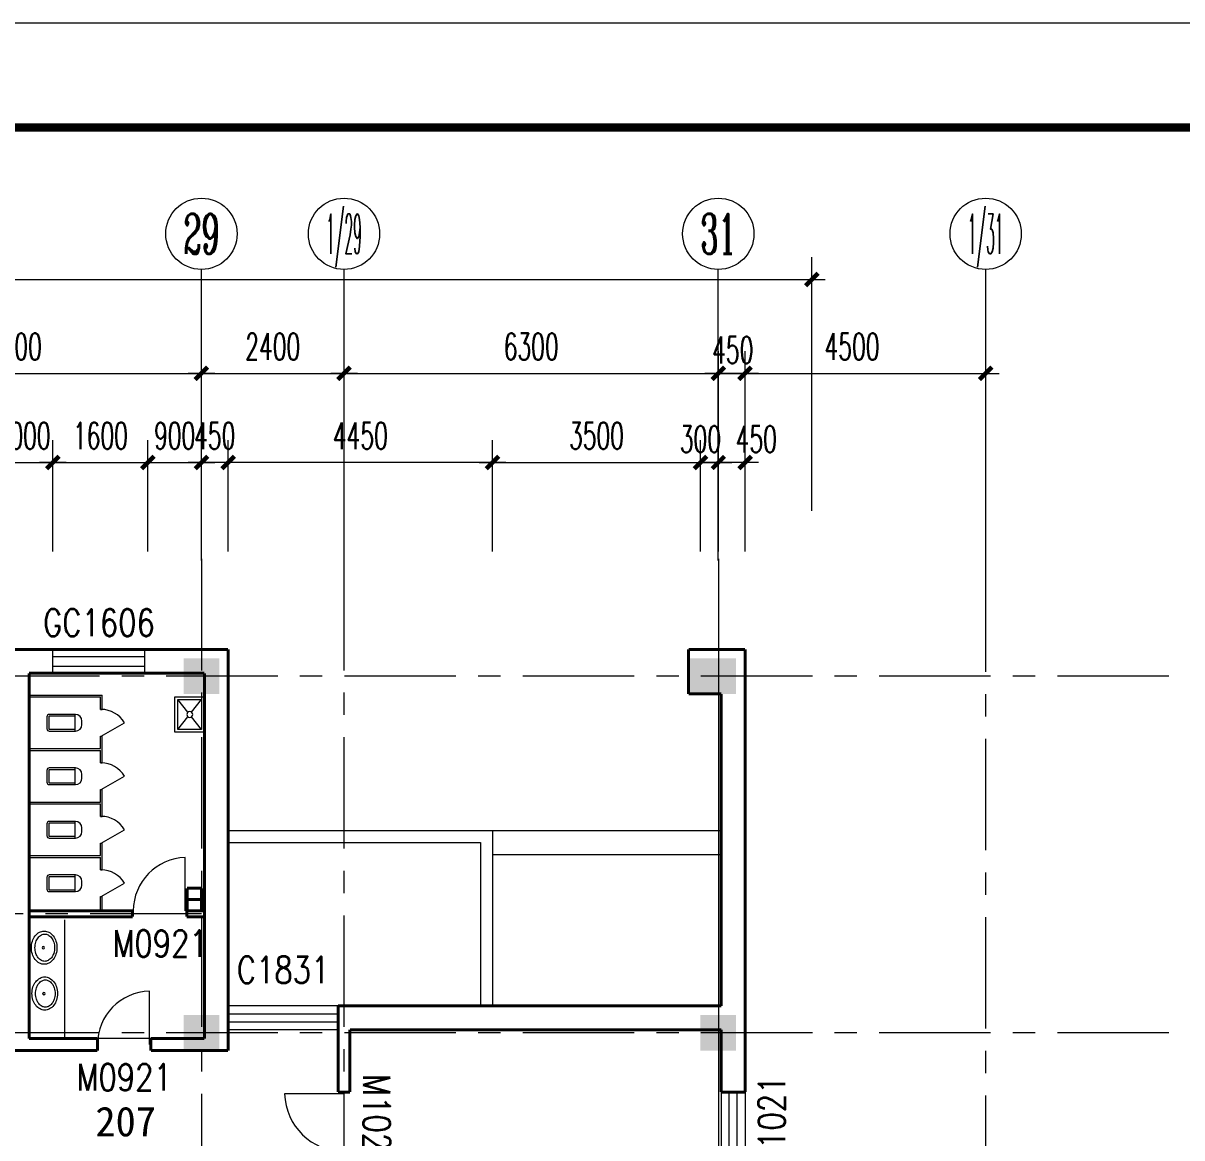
# Model space of a CAD drawing. Extents: x 2719331 to 3465925, y -270324 to -167476.
# Drawn here: x 2959082 to 2978584, y -186401 to -167643 of the extents above; entities that cross this region are included whole.
import ezdxf
from ezdxf.enums import TextEntityAlignment as Align

# ---------------------------------------------------------------- set-up
doc = ezdxf.new("R2010")
doc.units = 0
doc.header["$LTSCALE"] = 1500
doc.header["$MEASUREMENT"] = 0
doc.linetypes.add('CENTER', pattern=[2, 1.25, -0.25, 0.25, -0.25])
doc.linetypes.add('DASH', pattern=[0.35, 0.25, -0.1])
doc.layers.get('0').update_dxf_attribs({"linetype": 'CONTINUOUS', "lineweight": 0})
doc.layers.get('DEFPOINTS').update_dxf_attribs({"linetype": 'CONTINUOUS', "lineweight": 5})
for name, color, linetype, lineweight in [('AXIS', 7, 'CONTINUOUS', 5), ('AXIS_TEXT', 7, 'CONTINUOUS', 5), ('COLUMN', 7, 'CONTINUOUS', 5), ('DOTE', 7, 'CENTER', 5), ('LVTRY', 7, 'CONTINUOUS', 5), ('LVTRY_WINDOW', 7, 'CONTINUOUS', 5), ('STAIR', 7, 'CONTINUOUS', 5), ('WALL', 7, 'CONTINUOUS', 5), ('WINDOW', 7, 'CONTINUOUS', 5), ('WINDOW_TEXT', 7, 'CONTINUOUS', 5), ('屋顶', 7, 'CONTINUOUS', 5), ('我的', 7, 'CONTINUOUS', 5), ('看线', 7, 'CONTINUOUS', 5)]:
    doc.layers.add(name, color=color, linetype=linetype, lineweight=lineweight)
doc.layers.add('中文', color=4, linetype='CONTINUOUS')
doc.styles.add('_SIMPLEX', font='SIMPLEX.shx', dxfattribs={"width": 0.6})
doc.styles.add('COMPLEX', font='COMPLEX')
doc.styles.add('DIM_FONT', font='romans.shx', dxfattribs={"width": 0.6})
doc.styles.add('SIMPLEX', font='SIMPLEX.SHX', dxfattribs={"width": 0.6})
doc.styles.get("Standard").update_dxf_attribs({"font": 'SIMHEI.TTF', "height": 1.2})
doc.dimstyles.new('DIMN150', dxfattribs={"dimscale": 1.5, "dimtxt": 300, "dimasz": 1, "dimexe": 250, "dimexo": 300, "dimgap": 150, "dimtad": 1, "dimdec": 0, "dimdsep": 46, "dimtxsty": 'DIM_FONT', "dimblk": '_DIMX', "dimcen": 2.5, "dimdle": 0.3, "dimclrd": 7, "dimclre": 256, "dimclrt": 256, "dimadec": 0, "dimazin": 0, "dimtfac": 1, "dimtdec": 0, "dimtix": 1, "dimtmove": 2, "dimatfit": 3, "dimldrblk": '_DIMX', "dimfxl": 1, "dimtvp": 1, "dimtolj": 1, "dimtzin": 0, "dimlwd": -1, "dimlwe": -1, "dimarcsym": 0})

# ---------------------------------------------------------------- blocks, each defined once
blk = doc.blocks.new('_FZH')
blk.add_solid([(0.5, -0.5), (-0.5, -0.5), (0.5, 0.5), (-0.5, 0.5)])
blk = doc.blocks.new('M_A2ZXL')
blk.add_line((-0.472, 0), (-0.472, -1))
blk.add_arc((-0.5, 0), 1, 271.6231, 0)
blk = doc.blocks.new('_WBLK')
for p, q in [((-0.5, 0.5), (0.5, 0.5)), ((0.5, 0.167), (-0.5, 0.167)), ((0.5, -0.167), (-0.5, -0.167)), ((-0.5, -0.5), (0.5, -0.5))]:
    blk.add_line(p, q)
at = {"layer": 'WINDOW_TEXT', "style": 'SIMPLEX', "flags": 9}
blk.add_attdef('A', text='', height=1, dxfattribs=at).set_placement((0, 1.5), align=Align.MIDDLE)
blk = doc.blocks.new('_GCBLK')
at = {"linetype": 'DASH'}
for p, q in [((-0.5, -0.5), (-0.5, 0.5)), ((0.5, -0.5), (0.5, 0.5)), ((-0.5, 0.2), (0.5, 0.2)), ((-0.5, -0.2), (0.5, -0.2))]:
    blk.add_line(p, q, dxfattribs=at)
at = {"layer": 'WINDOW_TEXT', "style": 'SIMPLEX', "flags": 9}
blk.add_attdef('A', text='', height=1, dxfattribs=at).set_placement((0, 1.5), align=Align.MIDDLE)
blk = doc.blocks.new('_AXISO')
blk.add_circle((0, 0), 0.5)
at = {"layer": 'AXIS_TEXT', "style": 'COMPLEX', "width": 1.041667}
blk.add_attdef('A', text='', height=0.56, dxfattribs=at).set_placement((-0.25, -0.28), (0.25, -0.28), align=Align.FIT)
blk = doc.blocks.new('_DIMX')
blk.add_line((-150, 0), (150, 0))
at = {"const_width": 50}
blk.add_lwpolyline([(-70, -70), (70, 70)], dxfattribs=at)
blk = doc.blocks.new('*D1785')
at = {"layer": 'DEFPOINTS', "color": 0, "lineweight": 25}
for p in [(2962083, -173536), (2955783, -176686), (2962083, -176686)]:
    blk.add_point(p, dxfattribs=at)
at = {"layer": '我的'}
for p, q in [((2955783, -176236), (2955783, -173161)), ((2962083, -176236), (2962083, -173161))]:
    blk.add_line(p, q, dxfattribs=at)
at = {"layer": '我的', "color": 7}
blk.add_line((2955784, -173536), (2962081, -173536), dxfattribs=at)
at = {"layer": '我的', "color": 7, "xscale": 1.5, "yscale": 1.5, "zscale": 1.5, "rotation": 180}
blk.add_blockref('_DIMX', (2955783, -173536), dxfattribs=at)
at = {"layer": '我的', "color": 7, "xscale": 1.5, "yscale": 1.5, "zscale": 1.5}
blk.add_blockref('_DIMX', (2962083, -173536), dxfattribs=at)
at = {"layer": '我的', "lineweight": 0, "insert": (2958933, -173086), "char_height": 450, "attachment_point": 5, "style": 'DIM_FONT'}
blk.add_mtext('\\A1;6300', dxfattribs=at)
blk = doc.blocks.new('*D1786')
at = {"layer": 'DEFPOINTS', "color": 0, "lineweight": 25}
for p in [(2964483, -173536), (2962083, -176686), (2964483, -176686)]:
    blk.add_point(p, dxfattribs=at)
at = {"layer": '我的'}
for p, q in [((2962083, -176236), (2962083, -173161)), ((2964483, -176236), (2964483, -173161))]:
    blk.add_line(p, q, dxfattribs=at)
at = {"layer": '我的', "color": 7}
blk.add_line((2962084, -173536), (2964481, -173536), dxfattribs=at)
at = {"layer": '我的', "color": 7, "xscale": 1.5, "yscale": 1.5, "zscale": 1.5, "rotation": 180}
blk.add_blockref('_DIMX', (2962083, -173536), dxfattribs=at)
at = {"layer": '我的', "color": 7, "xscale": 1.5, "yscale": 1.5, "zscale": 1.5}
blk.add_blockref('_DIMX', (2964483, -173536), dxfattribs=at)
at = {"layer": '我的', "lineweight": 0, "insert": (2963283, -173086), "char_height": 450, "attachment_point": 5, "style": 'DIM_FONT'}
blk.add_mtext('\\A1;2400', dxfattribs=at)
blk = doc.blocks.new('*D1791')
at = {"layer": 'DEFPOINTS', "color": 0, "lineweight": 25}
for p in [(2972357, -171957), (2972357, -176302), (2915007, -176527)]:
    blk.add_point(p, dxfattribs=at)
at = {"layer": '我的'}
for p, q in [((2915007, -176077), (2915007, -171582)), ((2972357, -175852), (2972357, -171582))]:
    blk.add_line(p, q, dxfattribs=at)
at = {"layer": '我的', "color": 7}
blk.add_line((2915008, -171957), (2972356, -171957), dxfattribs=at)
at = {"layer": '我的', "color": 7, "xscale": 1.5, "yscale": 1.5, "zscale": 1.5, "rotation": 180}
blk.add_blockref('_DIMX', (2915007, -171957), dxfattribs=at)
at = {"layer": '我的', "color": 7, "xscale": 1.5, "yscale": 1.5, "zscale": 1.5}
blk.add_blockref('_DIMX', (2972357, -171957), dxfattribs=at)
at = {"layer": '我的', "lineweight": 0, "insert": (2943682, -171507), "char_height": 450, "attachment_point": 5, "style": 'DIM_FONT'}
blk.add_mtext('\\A1;57350', dxfattribs=at)
blk = doc.blocks.new('*D1811')
at = {"layer": 'DEFPOINTS', "color": 0, "lineweight": 25}
for p in [(2959582, -175036), (2958582, -176986), (2959582, -176986)]:
    blk.add_point(p, dxfattribs=at)
at = {"layer": '我的'}
for p, q in [((2958582, -176536), (2958582, -174661)), ((2959582, -176536), (2959582, -174661))]:
    blk.add_line(p, q, dxfattribs=at)
at = {"layer": '我的', "color": 7}
for p, q in [((2958581, -175036), (2958579, -175036)), ((2958582, -175036), (2959582, -175036)), ((2959584, -175036), (2959585, -175036))]:
    blk.add_line(p, q, dxfattribs=at)
at = {"layer": '我的', "color": 7, "xscale": 1.5, "yscale": 1.5, "zscale": 1.5}
blk.add_blockref('_DIMX', (2958582, -175036), dxfattribs=at)
at = {"layer": '我的', "color": 7, "xscale": 1.5, "yscale": 1.5, "zscale": 1.5, "rotation": 180}
blk.add_blockref('_DIMX', (2959582, -175036), dxfattribs=at)
at = {"layer": '我的', "lineweight": 0, "insert": (2959082, -174586), "char_height": 450, "attachment_point": 5, "style": 'DIM_FONT'}
blk.add_mtext('\\A1;1000', dxfattribs=at)
blk = doc.blocks.new('*D1812')
at = {"layer": 'DEFPOINTS', "color": 0, "lineweight": 25}
for p in [(2961182, -175036), (2959582, -176986), (2961182, -176986)]:
    blk.add_point(p, dxfattribs=at)
at = {"layer": '我的'}
for p, q in [((2959582, -176536), (2959582, -174661)), ((2961182, -176536), (2961182, -174661))]:
    blk.add_line(p, q, dxfattribs=at)
at = {"layer": '我的', "color": 7}
blk.add_line((2959584, -175036), (2961181, -175036), dxfattribs=at)
at = {"layer": '我的', "color": 7, "xscale": 1.5, "yscale": 1.5, "zscale": 1.5, "rotation": 180}
blk.add_blockref('_DIMX', (2959582, -175036), dxfattribs=at)
at = {"layer": '我的', "color": 7, "xscale": 1.5, "yscale": 1.5, "zscale": 1.5}
blk.add_blockref('_DIMX', (2961182, -175036), dxfattribs=at)
at = {"layer": '我的', "lineweight": 0, "insert": (2960382, -174586), "char_height": 450, "attachment_point": 5, "style": 'DIM_FONT'}
blk.add_mtext('\\A1;1600', dxfattribs=at)
blk = doc.blocks.new('*D1813')
at = {"layer": 'DEFPOINTS', "color": 0, "lineweight": 25}
for p in [(2962082, -175036), (2961182, -176986), (2962082, -176986)]:
    blk.add_point(p, dxfattribs=at)
at = {"layer": '我的'}
for p, q in [((2961182, -176536), (2961182, -174661)), ((2962082, -176536), (2962082, -174661))]:
    blk.add_line(p, q, dxfattribs=at)
at = {"layer": '我的', "color": 7}
for p, q in [((2961181, -175036), (2961179, -175036)), ((2961182, -175036), (2962082, -175036)), ((2962084, -175036), (2962085, -175036))]:
    blk.add_line(p, q, dxfattribs=at)
at = {"layer": '我的', "color": 7, "xscale": 1.5, "yscale": 1.5, "zscale": 1.5}
blk.add_blockref('_DIMX', (2961182, -175036), dxfattribs=at)
at = {"layer": '我的', "color": 7, "xscale": 1.5, "yscale": 1.5, "zscale": 1.5, "rotation": 180}
blk.add_blockref('_DIMX', (2962082, -175036), dxfattribs=at)
at = {"layer": '我的', "lineweight": 0, "insert": (2961632, -174586), "char_height": 450, "attachment_point": 5, "style": 'DIM_FONT'}
blk.add_mtext('\\A1;900', dxfattribs=at)
blk = doc.blocks.new('*D1814')
at = {"layer": 'DEFPOINTS', "color": 0, "lineweight": 25}
for p in [(2962532, -175036), (2962532, -176986), (2966982, -176986)]:
    blk.add_point(p, dxfattribs=at)
at = {"layer": '我的'}
for p, q in [((2962532, -176536), (2962532, -174661)), ((2966982, -176536), (2966982, -174661))]:
    blk.add_line(p, q, dxfattribs=at)
at = {"layer": '我的', "color": 7}
blk.add_line((2966981, -175036), (2962534, -175036), dxfattribs=at)
at = {"layer": '我的', "color": 7, "xscale": 1.5, "yscale": 1.5, "zscale": 1.5, "rotation": 180}
blk.add_blockref('_DIMX', (2962532, -175036), dxfattribs=at)
at = {"layer": '我的', "color": 7, "xscale": 1.5, "yscale": 1.5, "zscale": 1.5}
blk.add_blockref('_DIMX', (2966982, -175036), dxfattribs=at)
at = {"layer": '我的', "lineweight": 0, "insert": (2964757, -174586), "char_height": 450, "attachment_point": 5, "style": 'DIM_FONT'}
blk.add_mtext('\\A1;4450', dxfattribs=at)
blk = doc.blocks.new('*D1815')
at = {"layer": 'DEFPOINTS', "color": 0, "lineweight": 25}
for p in [(2970783, -175036), (2970482, -176986), (2970783, -176986)]:
    blk.add_point(p, dxfattribs=at)
at = {"layer": '我的'}
for p, q in [((2970482, -176536), (2970482, -174661)), ((2970783, -176536), (2970783, -174661))]:
    blk.add_line(p, q, dxfattribs=at)
at = {"layer": '我的', "color": 7}
for p, q in [((2970481, -175036), (2970479, -175036)), ((2970482, -175036), (2970783, -175036)), ((2970784, -175036), (2970786, -175036))]:
    blk.add_line(p, q, dxfattribs=at)
at = {"layer": '我的', "color": 7, "xscale": 1.5, "yscale": 1.5, "zscale": 1.5}
blk.add_blockref('_DIMX', (2970482, -175036), dxfattribs=at)
at = {"layer": '我的', "color": 7, "xscale": 1.5, "yscale": 1.5, "zscale": 1.5, "rotation": 180}
blk.add_blockref('_DIMX', (2970783, -175036), dxfattribs=at)
at = {"layer": '我的', "lineweight": 0, "insert": (2970482, -174643), "char_height": 450, "attachment_point": 5, "style": 'DIM_FONT'}
blk.add_mtext('\\A1;300', dxfattribs=at)
blk = doc.blocks.new('*D1661')
at = {"layer": 'DEFPOINTS', "color": 0, "lineweight": 25}
for p in [(2975283, -173536), (2975283, -176686), (2970783, -176986)]:
    blk.add_point(p, dxfattribs=at)
at = {"layer": '我的'}
for p, q in [((2970783, -176536), (2970783, -173161)), ((2975283, -176236), (2975283, -173161))]:
    blk.add_line(p, q, dxfattribs=at)
at = {"layer": '我的', "color": 7}
blk.add_line((2970784, -173536), (2975281, -173536), dxfattribs=at)
at = {"layer": '我的', "color": 7, "xscale": 1.5, "yscale": 1.5, "zscale": 1.5, "rotation": 180}
blk.add_blockref('_DIMX', (2970783, -173536), dxfattribs=at)
at = {"layer": '我的', "color": 7, "xscale": 1.5, "yscale": 1.5, "zscale": 1.5}
blk.add_blockref('_DIMX', (2975283, -173536), dxfattribs=at)
at = {"layer": '我的', "lineweight": 0, "insert": (2973033, -173086), "char_height": 450, "attachment_point": 5, "style": 'DIM_FONT'}
blk.add_mtext('\\A1;4500', dxfattribs=at)
blk = doc.blocks.new('*D1677')
at = {"layer": 'DEFPOINTS', "color": 0, "lineweight": 25}
for p in [(2962082, -175036), (2962082, -176986), (2962532, -176986)]:
    blk.add_point(p, dxfattribs=at)
at = {"layer": '我的'}
for p, q in [((2962082, -176536), (2962082, -174661)), ((2962532, -176536), (2962532, -174661))]:
    blk.add_line(p, q, dxfattribs=at)
at = {"layer": '我的', "color": 7}
for p, q in [((2962081, -175036), (2962079, -175036)), ((2962532, -175036), (2962082, -175036)), ((2962534, -175036), (2962535, -175036))]:
    blk.add_line(p, q, dxfattribs=at)
at = {"layer": '我的', "color": 7, "xscale": 1.5, "yscale": 1.5, "zscale": 1.5}
blk.add_blockref('_DIMX', (2962082, -175036), dxfattribs=at)
at = {"layer": '我的', "color": 7, "xscale": 1.5, "yscale": 1.5, "zscale": 1.5, "rotation": 180}
blk.add_blockref('_DIMX', (2962532, -175036), dxfattribs=at)
at = {"layer": '我的', "lineweight": 0, "insert": (2962307, -174586), "char_height": 450, "attachment_point": 5, "style": 'DIM_FONT'}
blk.add_mtext('\\A1;450', dxfattribs=at)
blk = doc.blocks.new('*D1678')
at = {"layer": 'DEFPOINTS', "color": 0, "lineweight": 25}
for p in [(2970482, -175036), (2966982, -176986), (2970482, -176986)]:
    blk.add_point(p, dxfattribs=at)
at = {"layer": '我的'}
for p, q in [((2966982, -176536), (2966982, -174661)), ((2970482, -176536), (2970482, -174661))]:
    blk.add_line(p, q, dxfattribs=at)
at = {"layer": '我的', "color": 7}
blk.add_line((2966984, -175036), (2970481, -175036), dxfattribs=at)
at = {"layer": '我的', "color": 7, "xscale": 1.5, "yscale": 1.5, "zscale": 1.5, "rotation": 180}
blk.add_blockref('_DIMX', (2966982, -175036), dxfattribs=at)
at = {"layer": '我的', "color": 7, "xscale": 1.5, "yscale": 1.5, "zscale": 1.5}
blk.add_blockref('_DIMX', (2970482, -175036), dxfattribs=at)
at = {"layer": '我的', "lineweight": 0, "insert": (2968732, -174586), "char_height": 450, "attachment_point": 5, "style": 'DIM_FONT'}
blk.add_mtext('\\A1;3500', dxfattribs=at)
blk = doc.blocks.new('*D1679')
at = {"layer": 'DEFPOINTS', "color": 0, "lineweight": 25}
for p in [(2970783, -175036), (2970783, -176986), (2971233, -176986)]:
    blk.add_point(p, dxfattribs=at)
at = {"layer": '我的'}
for p, q in [((2970783, -176536), (2970783, -174661)), ((2971233, -176536), (2971233, -174661))]:
    blk.add_line(p, q, dxfattribs=at)
at = {"layer": '我的', "color": 7}
for p, q in [((2970781, -175036), (2970780, -175036)), ((2971233, -175036), (2970783, -175036)), ((2971234, -175036), (2971236, -175036))]:
    blk.add_line(p, q, dxfattribs=at)
at = {"layer": '我的', "color": 7, "xscale": 1.5, "yscale": 1.5, "zscale": 1.5}
blk.add_blockref('_DIMX', (2970783, -175036), dxfattribs=at)
at = {"layer": '我的', "color": 7, "xscale": 1.5, "yscale": 1.5, "zscale": 1.5, "rotation": 180}
blk.add_blockref('_DIMX', (2971233, -175036), dxfattribs=at)
at = {"layer": '我的', "lineweight": 0, "insert": (2971421, -174643), "char_height": 450, "attachment_point": 5, "style": 'DIM_FONT'}
blk.add_mtext('\\A1;450', dxfattribs=at)
blk = doc.blocks.new('*D1682')
at = {"layer": 'DEFPOINTS', "color": 0, "lineweight": 25}
for p in [(2970783, -173536), (2970783, -175486), (2971233, -175486)]:
    blk.add_point(p, dxfattribs=at)
at = {"layer": '我的'}
for p, q in [((2970783, -175036), (2970783, -173161)), ((2971233, -175036), (2971233, -173161))]:
    blk.add_line(p, q, dxfattribs=at)
at = {"layer": '我的', "color": 7}
for p, q in [((2970781, -173536), (2970780, -173536)), ((2971233, -173536), (2970783, -173536)), ((2971234, -173536), (2971236, -173536))]:
    blk.add_line(p, q, dxfattribs=at)
at = {"layer": '我的', "color": 7, "xscale": 1.5, "yscale": 1.5, "zscale": 1.5}
blk.add_blockref('_DIMX', (2970783, -173536), dxfattribs=at)
at = {"layer": '我的', "color": 7, "xscale": 1.5, "yscale": 1.5, "zscale": 1.5, "rotation": 180}
blk.add_blockref('_DIMX', (2971233, -173536), dxfattribs=at)
at = {"layer": '我的', "lineweight": 0, "insert": (2971026, -173143), "char_height": 450, "attachment_point": 5, "style": 'DIM_FONT'}
blk.add_mtext('\\A1;450', dxfattribs=at)
blk = doc.blocks.new('*D777')
at = {"layer": 'DEFPOINTS', "color": 0, "lineweight": 25}
for p in [(2970783, -173536), (2964483, -176686), (2970783, -176686)]:
    blk.add_point(p, dxfattribs=at)
at = {"layer": '我的'}
for p, q in [((2964483, -176236), (2964483, -173161)), ((2970783, -176236), (2970783, -173161))]:
    blk.add_line(p, q, dxfattribs=at)
at = {"layer": '我的', "color": 7}
blk.add_line((2964484, -173536), (2970781, -173536), dxfattribs=at)
at = {"layer": '我的', "color": 7, "xscale": 1.5, "yscale": 1.5, "zscale": 1.5, "rotation": 180}
blk.add_blockref('_DIMX', (2964483, -173536), dxfattribs=at)
at = {"layer": '我的', "color": 7, "xscale": 1.5, "yscale": 1.5, "zscale": 1.5}
blk.add_blockref('_DIMX', (2970783, -173536), dxfattribs=at)
at = {"layer": '我的', "lineweight": 0, "insert": (2967633, -173086), "char_height": 450, "attachment_point": 5, "style": 'DIM_FONT'}
blk.add_mtext('\\A1;6300', dxfattribs=at)
blk = doc.blocks.new('_LV6')
for p, q in [((-140, -340), (-140, -780)), ((-110, -340), (-110, -770)), ((100, -300), (-100, -300)), ((100, -330), (-100, -330)), ((110, -770), (110, -340)), ((140, -780), (140, -340)), ((140, -770), (-140, -770)), ((-30, -890), (30, -890))]:
    blk.add_line(p, q)
for centre, radius, start, end in [((-100, -340), 40, 90, 180), ((-100, -340), 10, 90, 180), ((100, -340), 40, 0, 90), ((100, -340), 10, 0, 90), ((-30, -780), 110, 180, 270), ((30, -780), 110, 270, 0)]:
    blk.add_arc(centre, radius, start, end)
blk = doc.blocks.new('_DBLK')
blk.add_line((-0.5, 0), (0, -0.866))
blk.add_arc((-0.5, 0), 1, 300, 0)
at = {"layer": 'WINDOW_TEXT', "style": 'SIMPLEX', "flags": 9}
blk.add_attdef('A', text='', height=1, dxfattribs=at).set_placement((0, 1.5), align=Align.MIDDLE)
blk = doc.blocks.new('_LV3')
for points in [[(280, -265, 0.12431), (260, -186, 0.105707), (198, -113, 0.086941), (110, -67, 0.077137), (0, -50, 0.077137), (-110, -67, 0.086941), (-198, -113, 0.105707), (-260, -186, 0.12431), (-280, -265, 0.12431), (-260, -344, 0.105707), (-198, -417, 0.086941), (-110, -463, 0.077137), (0, -480, 0.077137), (110, -463, 0.086941), (198, -417, 0.105707), (260, -344, 0.12431)], [(230, -275, 0.12431), (216, -220, 0.105707), (168, -163, 0.086941), (95, -125, 0.077137), (0, -110, 0.077137), (-95, -125, 0.086941), (-168, -163, 0.105707), (-216, -220, 0.12431), (-230, -275, 0.12431), (-216, -330, 0.105707), (-168, -387, 0.086941), (-95, -425, 0.077137), (0, -440, 0.077137), (95, -425, 0.086941), (168, -387, 0.105707), (216, -330, 0.12431)]]:
    blk.add_lwpolyline(points, format="xyb", close=True)
blk.add_circle((0, -250), 20)
blk = doc.blocks.new('_LV12')
for p, q in [((-250, -50), (-39, -219)), ((39, -219), (250, -50)), ((-250, -450), (-39, -281)), ((39, -281), (250, -450))]:
    blk.add_line(p, q)
for points in [[(300, -500), (300, 0), (-300, 0), (-300, -500)], [(250, -450), (250, -50), (-250, -50), (-250, -450)]]:
    blk.add_lwpolyline(points, close=True)
blk.add_circle((0, -250), 50)

msp = doc.modelspace()

# ---------------------------------------------------------------- linework, layer by layer
at = {"layer": 'AXIS', "color": 250}
msp.add_lwpolyline([(2873029, -167643.1), (2873029, -268956.6), (3009749.5, -268956.6), (3009749.5, -167643.1)], close=True, dxfattribs=at)
at = {"layer": 'AXIS', "color": 0, "const_width": 140.2}
msp.add_lwpolyline([(2874781.8, -169396), (2874781.8, -267203.7), (3007996.7, -267203.7), (3007996.7, -169396)], close=True, dxfattribs=at)
at = {"layer": 'DOTE', "lineweight": 0}
for p, q in [((2962082.2, -176659), (2962082.2, -221031.5)), ((2964482.2, -176659), (2964482.2, -220971.5)), ((2975282.6, -176685.9), (2975282.2, -214903.5)), ((2978366, -178631.5), (2931945.6, -178631.5)), ((2962082.2, -182631.5), (2954563.4, -182631.5)), ((2978366, -184631.5), (2931945.6, -184631.5))]:
    msp.add_line(p, q, dxfattribs=at)
at = {"layer": 'LVTRY', "lineweight": 0}
for p, q in [((2959182.1, -178951.5), (2960412.1, -178951.5)), ((2959182.1, -178981.5), (2960382.1, -178981.5)), ((2960382.1, -179191.5), (2960382.1, -178981.5)), ((2960412.1, -179191.5), (2960412.1, -178951.5)), ((2960382.1, -179191.5), (2960412.1, -179191.5)), ((2960382.1, -179851.5), (2960382.1, -179641.5)), ((2960382.1, -179641.5), (2960412.1, -179641.5)), ((2960412.1, -180091.5), (2960412.1, -179641.5)), ((2959182.1, -179851.5), (2960382.1, -179851.5)), ((2959182.1, -179881.5), (2960382.1, -179881.5)), ((2960382.1, -180091.5), (2960382.1, -179881.5)), ((2960382.1, -180091.5), (2960412.1, -180091.5)), ((2960382.1, -180751.5), (2960382.1, -180541.5)), ((2960382.1, -180541.5), (2960412.1, -180541.5)), ((2960412.1, -180991.5), (2960412.1, -180541.5)), ((2959182.1, -180751.5), (2960382.1, -180751.5)), ((2959182.1, -180781.5), (2960382.1, -180781.5)), ((2960382.1, -180991.5), (2960382.1, -180781.5)), ((2960382.1, -180991.5), (2960412.1, -180991.5)), ((2960382.1, -181651.5), (2960382.1, -181441.5)), ((2960382.1, -181441.5), (2960412.1, -181441.5)), ((2960412.1, -181891.5), (2960412.1, -181441.5)), ((2959182.1, -181651.5), (2960382.1, -181651.5)), ((2959182.1, -181681.5), (2960382.1, -181681.5)), ((2960382.1, -181891.5), (2960382.1, -181681.5)), ((2960382.1, -181891.5), (2960412.1, -181891.5)), ((2960382.1, -182341.5), (2960412.1, -182341.5)), ((2960382.1, -182551.5), (2960382.1, -182341.5)), ((2960412.1, -182581.5), (2960412.1, -182341.5)), ((2959782.1, -184731.5), (2959782.1, -182731.5))]:
    msp.add_line(p, q, dxfattribs=at)
at = {"layer": 'STAIR', "lineweight": 0}
msp.add_line((2961282.1, -184731.5), (2960282.1, -184731.5), dxfattribs=at)
at = {"layer": 'WALL', "lineweight": 0, "const_width": 50}
for points in [[(2955482.2, -178181.5), (2962532.2, -178181.5)], [(2962532.2, -184931.5), (2962532.2, -178181.5)], [(2970282.2, -178931.5), (2970282.2, -178181.5)], [(2971232.2, -178181.5), (2970282.2, -178181.5)], [(2971232.2, -185631.5), (2971232.2, -178181.5)], [(2962132.2, -178581.5), (2959182.2, -178581.5)], [(2959182.2, -178581.5), (2959182.2, -184731.5)], [(2962132.2, -184731.5), (2962132.2, -178581.5)], [(2970832.2, -178931.5), (2970282.2, -178931.5)], [(2970832.2, -184181.5), (2970832.2, -178931.5)], [(2961842.2, -182201.5), (2961842.2, -182581.5)], [(2962082.2, -182201.5), (2961842.2, -182201.5)], [(2962082.2, -182581.5), (2962082.2, -182201.5)], [(2961842.2, -182391.5), (2962082.2, -182391.5)], [(2959182.1, -182581.5), (2960923.4, -182581.5)], [(2959182.1, -182581.5), (2960923.4, -182581.5)], [(2959182.1, -182581.5), (2960923.4, -182581.5)], [(2959182.1, -182681.5), (2960923.4, -182681.5)], [(2960923.4, -182681.5), (2960923.4, -182581.5)], [(2961836, -182581.5), (2962132.1, -182581.5)], [(2961836, -182681.5), (2961836, -182581.5)], [(2961836, -182681.5), (2962132.1, -182681.5)], [(2961842.2, -182581.5), (2962082.2, -182581.5)], [(2962532.2, -184181.5), (2962532.2, -184581.5)], [(2964382.2, -184181.5), (2964382.2, -184581.5)], [(2970832.2, -184181.5), (2964382.2, -184181.5)], [(2964382.2, -184181.5), (2964382.2, -185631.5)], [(2970832.2, -184581.5), (2964582.2, -184581.5)], [(2964582.2, -184581.5), (2964582.2, -185631.5)], [(2970832.2, -185631.5), (2970832.2, -184581.5)], [(2970832.2, -184581.5), (2970832.2, -185631.5)], [(2960332.1, -184731.5), (2959182.1, -184731.5)], [(2960332.1, -184731.5), (2960332.1, -184931.5)], [(2961232.1, -184731.5), (2961232.1, -184931.5)], [(2962132.2, -184731.5), (2961232.1, -184731.5)], [(2960332.1, -184931.5), (2958257.1, -184931.5)], [(2962532.2, -184931.5), (2961232.1, -184931.5)], [(2964582.2, -185631.5), (2964382.2, -185631.5)], [(2971232.2, -185631.5), (2970832.2, -185631.5)]]:
    msp.add_lwpolyline(points, dxfattribs=at)
at = {"layer": '屋顶', "lineweight": 0}
for p, q in [((2962532.2, -181231.5), (2966982.2, -181231.5)), ((2966982.2, -181231.5), (2966982.2, -184181.5)), ((2962532.2, -181431.5), (2966782.2, -181431.5)), ((2966782.2, -181431.5), (2966782.2, -184181.5))]:
    msp.add_line(p, q, dxfattribs=at)
at = {"layer": '我的', "lineweight": 0}
for p, q in [((2962082.6, -176685.9), (2962082.5, -171787.7)), ((2964482.6, -176685.9), (2964482.5, -171787.7)), ((2970782.6, -176685.9), (2970782.5, -171787.7)), ((2975282.5, -171787.7), (2975282.6, -176685.9)), ((2970783.1, -176659), (2970782.7, -247674.8))]:
    msp.add_line(p, q, dxfattribs=at)
at = {"layer": '看线', "lineweight": 0}
for p, q in [((2966982.2, -181231.5), (2970832.2, -181231.5)), ((2966982.2, -181631.5), (2970832.2, -181631.5))]:
    msp.add_line(p, q, dxfattribs=at)

# ---------------------------------------------------------------- block references
at = {"layer": 'COLUMN', "lineweight": 0, "yscale": 600, "zscale": 600}
for p, xscale in [((2962082.2, -178631.5), 600), ((2970682.2, -178631.5), 800), ((2962082.2, -184631.5), 600), ((2970782.2, -184631.5), 600)]:
    msp.add_blockref('_FZH', p, dxfattribs=dict(at, xscale=xscale))
at = {"layer": 'LVTRY', "lineweight": 0, "xscale": -1}
for name, p, rotation in [('_LV12', (2962136.2, -179276.8), 270), ('_LV3', (2959170.5, -183201.1), 90), ('_LV3', (2959180.2, -183972.5), 90)]:
    msp.add_blockref(name, p, dxfattribs=dict(at, rotation=rotation))
at = {"layer": 'LVTRY', "lineweight": 0, "rotation": 90}
for p in [(2959182.1, -179416.5), (2959182.1, -180316.5), (2959182.1, -181216.5), (2959182.1, -182116.5)]:
    msp.add_blockref('_LV6', p, dxfattribs=at)
at = {"layer": 'LVTRY_WINDOW', "lineweight": 0, "xscale": 450, "yscale": 450, "zscale": 450, "rotation": 89.99999999997034}
for p in [(2960397.1, -179416.5), (2960397.1, -180316.5), (2960397.1, -181216.5), (2960397.1, -182116.5)]:
    msp.add_blockref('_DBLK', p, dxfattribs=at)
at = {"layer": 'WINDOW', "lineweight": 0}
ref = msp.add_blockref('_GCBLK', (2960357.5, -178381.5), dxfattribs=dict(at, xscale=1550, yscale=399.9991050362878, zscale=1550))
ref.add_attrib('A', 'GC1606', dxfattribs={"layer": 'WINDOW_TEXT', "height": 450, "style": '_SIMPLEX', "width": 0.8, "flags": 8}).set_placement((2960357.5, -177731.5), align=Align.MIDDLE)
ref = msp.add_blockref('M_A2ZXL', (2961386, -182581.5), dxfattribs=dict(at, xscale=900, yscale=900, zscale=900, rotation=180))
ref.add_attrib('A', 'M0921', dxfattribs={"layer": 'WINDOW_TEXT', "height": 450, "style": '_SIMPLEX', "width": 0.8, "flags": 8}).set_placement((2961386, -183131.5, -360295.4), align=Align.MIDDLE)
ref = msp.add_blockref('_WBLK', (2963457.2, -184381.5), dxfattribs=dict(at, xscale=1850, yscale=399.9999999999417, zscale=1850, rotation=180))
ref.add_attrib('A', 'C1831', dxfattribs={"layer": 'WINDOW_TEXT', "height": 450, "style": '_SIMPLEX', "width": 0.8, "flags": 8}).set_placement((2963457.2, -183573.9), align=Align.MIDDLE)
ref = msp.add_blockref('M_A2ZXL', (2960782.1, -184831.5), dxfattribs=dict(at, xscale=900, yscale=900, zscale=900, rotation=180))
ref.add_attrib('A', 'M0921', dxfattribs={"layer": 'WINDOW_TEXT', "height": 450, "style": '_SIMPLEX', "width": 0.8, "flags": 8}).set_placement((2960782.1, -185381.5, -360295.4), align=Align.MIDDLE)
ref = msp.add_blockref('M_A2ZXL', (2964482.2, -186131.5), dxfattribs=dict(at, xscale=1000, yscale=1000, zscale=1000, rotation=270.000005336))
ref.add_attrib('A', 'M1021', dxfattribs={"layer": 'WINDOW_TEXT', "height": 450, "rotation": 270.00001, "style": '_SIMPLEX', "width": 0.8, "flags": 8}).set_placement((2965032.2, -186131.5), align=Align.MIDDLE)
ref = msp.add_blockref('_WBLK', (2971032.2, -186131.5), dxfattribs=dict(at, xscale=1000, yscale=400.000000053551, zscale=1000, rotation=270))
ref.add_attrib('A', 'C1021', dxfattribs={"layer": 'WINDOW_TEXT', "height": 450, "rotation": 90, "style": '_SIMPLEX', "width": 0.8, "flags": 8}).set_placement((2971682.2, -186131.5), align=Align.MIDDLE)
at = {"layer": '我的', "lineweight": 0}
ref = msp.add_blockref('_AXISO', (2962082.5, -171187.7), dxfattribs=dict(at, xscale=1200, yscale=1200, zscale=1200))
ref.add_attrib('A', '29', dxfattribs={"layer": 'AXIS_TEXT', "height": 672, "style": 'COMPLEX', "width": 0.551471}).set_placement((2961782.5, -171523.7), (2962382.5, -171523.7), align=Align.FIT)
ref = msp.add_blockref('_AXISO', (2964482.5, -171187.7), dxfattribs=dict(at, xscale=1200, yscale=1200, zscale=1200))
ref.add_attrib('A', '1/29', dxfattribs={"layer": 'AXIS_TEXT', "height": 672, "style": 'COMPLEX', "width": 0.264085}).set_placement((2964182.5, -171523.7), (2964782.5, -171523.7), align=Align.FIT)
ref = msp.add_blockref('_AXISO', (2970782.5, -171187.7), dxfattribs=dict(at, xscale=1200, yscale=1200, zscale=1200))
ref.add_attrib('A', '31', dxfattribs={"layer": 'AXIS_TEXT', "height": 672, "style": 'COMPLEX', "width": 0.669643}).set_placement((2970482.5, -171523.7), (2971082.5, -171523.7), align=Align.FIT)
ref = msp.add_blockref('_AXISO', (2975282.5, -171187.7), dxfattribs=dict(at, xscale=1200, yscale=1200, zscale=1200))
ref.add_attrib('A', '1/31', dxfattribs={"layer": 'AXIS_TEXT', "height": 672, "style": 'COMPLEX', "width": 0.288462}).set_placement((2974982.5, -171523.7), (2975582.5, -171523.7), align=Align.FIT)

# ---------------------------------------------------------------- texts
at = {"layer": '中文', "insert": (2960297.4, -185876.1), "char_height": 500, "width": 6011.563, "attachment_point": 1}
msp.add_mtext('{\\fFangSong_GB2312|b0|i0|c134|p49;\\C0;207}', dxfattribs=at)

# ---------------------------------------------------------------- dimensions: what is measured, and where the dimension line sits
at = {"layer": '我的', "lineweight": 0}
for base, p1, p2, picture, middle in [((2972357.2, -171956.8), (2915006.8, -176527.1), (2972357.2, -176302.2), '*D1791', (2943682, -171506.8)), ((2962082.6, -173535.9), (2955782.6, -176685.9), (2962082.6, -176685.9), '*D1785', (2958932.6, -173085.9)), ((2964482.6, -173535.9), (2962082.6, -176685.9), (2964482.6, -176685.9), '*D1786', (2963282.6, -173085.9)), ((2970782.6, -173535.9), (2964482.6, -176685.9), (2970782.6, -176685.9), '*D777', (2967632.6, -173085.9)), ((2959582.2, -175035.9), (2958582.2, -176985.9), (2959582.2, -176985.9), '*D1811', (2959082.2, -174585.9)), ((2961182.2, -175035.9), (2959582.2, -176985.9), (2961182.2, -176985.9), '*D1812', (2960382.2, -174585.9)), ((2962082.2, -175035.9), (2961182.2, -176985.9), (2962082.2, -176985.9), '*D1813', (2961632.2, -174585.9)), ((2962082.2, -175035.9), (2962532.2, -176985.9), (2962082.2, -176985.9), '*D1677', (2962307.2, -174585.9)), ((2962532.2, -175035.9), (2966982.2, -176985.9), (2962532.2, -176985.9), '*D1814', (2964757.2, -174585.9)), ((2970482.2, -175035.9), (2966982.2, -176985.9), (2970482.2, -176985.9), '*D1678', (2968732.2, -174585.9))]:
    dim = msp.add_linear_dim(base=base, p1=p1, p2=p2, dimstyle='DIMN150', dxfattribs=at)
    dim.commit()
    dim.dimension.update_dxf_attribs({"geometry": picture, "text_midpoint": middle})
for base, p1, p2, picture, middle in [((2970782.6, -173535.9), (2971232.6, -175485.9), (2970782.6, -175485.9), '*D1682', (2971025.7, -173142.8)), ((2970782.6, -175035.9), (2970482.2, -176985.9), (2970782.6, -176985.9), '*D1815', (2970482.2, -174642.8)), ((2970782.6, -175035.9), (2971232.6, -176985.9), (2970782.6, -176985.9), '*D1679', (2971420.7, -174642.8))]:
    dim = msp.add_linear_dim(base=base, p1=p1, p2=p2, dimstyle='DIMN150', dxfattribs=at)
    dim.commit()
    dim.dimension.update_dxf_attribs({"geometry": picture, "text_midpoint": middle, "dimtype": 160})
dim = msp.add_linear_dim(base=(2975282.6, -173535.9), p1=(2970782.6, -176985.9), p2=(2975282.6, -176685.9), angle=180, dimstyle='DIMN150', dxfattribs=at)
dim.commit()
dim.dimension.update_dxf_attribs({"geometry": '*D1661', "text_midpoint": (2973032.6, -173085.9)})

doc.saveas('drawing.dxf')
